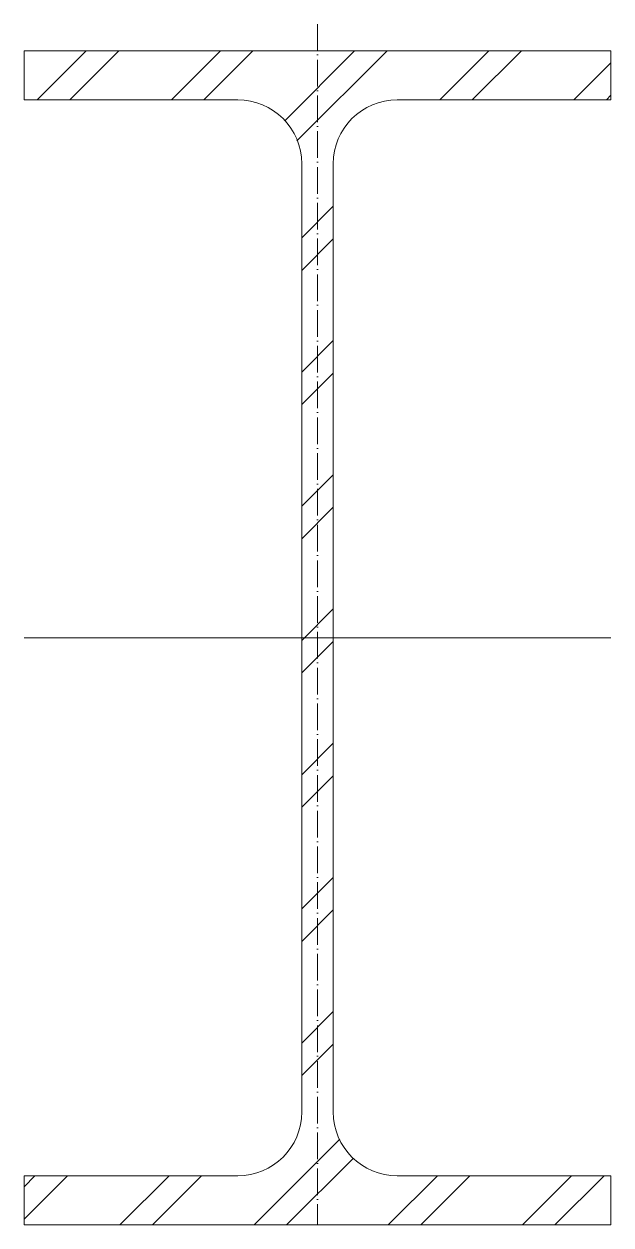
# Model space of a CAD drawing. Header units: metres. Extents: x -55 to 55, y -110 to 115.
import ezdxf

# ---------------------------------------------------------------- set-up
doc = ezdxf.new("R2010")
doc.units = ezdxf.units.M
doc.linetypes.add('MV_hartlijn_staal', pattern=[6.6, 5, -0.8, 0, -0.8])
doc.layers.add('A-DETL-GENF', color=92, linetype='Continuous', lineweight=18)

# ---------------------------------------------------------------- blocks, each defined once
blk = doc.blocks.new('28 Staalprofielen- IPE_HEA_HEB 2d - IPE220-3530742-00_0 Basismaterialen')
at = {"layer": 'A-DETL-GENF', "lineweight": 13}
h = blk.add_hatch(dxfattribs=at)
h.set_pattern_fill('FP_149', color=256, style=0, pattern_type=2)
h.set_pattern_definition([(45, (2210.222, -2665.394), (-12.57236, 12.57236), []), (45, (2210.222, -2646.344), (-12.57236, 12.57236), [])])
h.paths.add_polyline_path([(-8.66, -110), (55, -110), (55, -100.8), (14.95, -100.8), (11.84, -100.39), (8.95, -99.19), (6.46, -97.29), (4.56, -94.8), (3.36, -91.91), (2.95, -88.8), (2.95, 88.8), (3.36, 91.91), (4.56, 94.8), (6.46, 97.29), (8.95, 99.19), (11.84, 100.39), (14.95, 100.8), (55, 100.8), (55, 110), (-55, 110), (-55, 100.8), (-14.95, 100.8), (-11.84, 100.39), (-8.95, 99.19), (-6.46, 97.29), (-4.56, 94.8), (-3.36, 91.91), (-2.95, 88.8), (-2.95, -88.8), (-3.36, -91.91), (-4.56, -94.8), (-6.46, -97.29), (-8.95, -99.19), (-11.84, -100.39), (-14.95, -100.8), (-55, -100.8), (-55, -110)])
at = {"layer": 'A-DETL-GENF', "linetype": 'MV_hartlijn_staal', "lineweight": 13}
blk.add_line((0, 115), (0, -110), dxfattribs=at)
at = {"layer": 'A-DETL-GENF'}
for p, q in [((55, 110), (-55, 110)), ((-55, 110), (-55, 100.8)), ((55, 110), (-55, 110)), ((-55, 110), (-55, 100.8)), ((55, 100.8), (55, 110)), ((55, 110), (55, 100.8)), ((-55, 100.8), (-14.95, 100.8)), ((-55, 100.8), (-14.95, 100.8)), ((14.95, 100.8), (55, 100.8)), ((55, 100.8), (14.95, 100.8)), ((-2.95, 88.8), (-2.95, -88.8)), ((-2.95, 88.8), (-2.95, -88.8)), ((2.95, -88.8), (2.95, 88.8)), ((2.95, 88.8), (2.95, -88.8)), ((-55, 0), (55, 0)), ((-14.95, -100.8), (-55, -100.8)), ((-55, -100.8), (-55, -110)), ((-55, -110), (-55, -100.8)), ((-55, -100.8), (-14.95, -100.8)), ((55, -100.8), (14.95, -100.8)), ((55, -100.8), (14.95, -100.8)), ((55, -110), (55, -100.8)), ((55, -110), (55, -100.8)), ((-55, -110), (55, -110)), ((55, -110), (-55, -110))]:
    blk.add_line(p, q, dxfattribs=at)
for centre, start, end in [((-14.95, 88.8), 0, 90), ((-14.95, 88.8), 360, 90), ((14.95, 88.8), 90, 180), ((14.95, 88.8), 90, 180), ((-14.95, -88.8), 270, 0), ((-14.95, -88.8), 270, 0), ((14.95, -88.8), 180, 270), ((14.95, -88.8), 180, 270)]:
    blk.add_arc(centre, 12, start, end, dxfattribs=at)

msp = doc.modelspace()

# ---------------------------------------------------------------- block references
msp.add_blockref('28 Staalprofielen- IPE_HEA_HEB 2d - IPE220-3530742-00_0 Basismaterialen', (0, 0))

doc.saveas('drawing.dxf')
